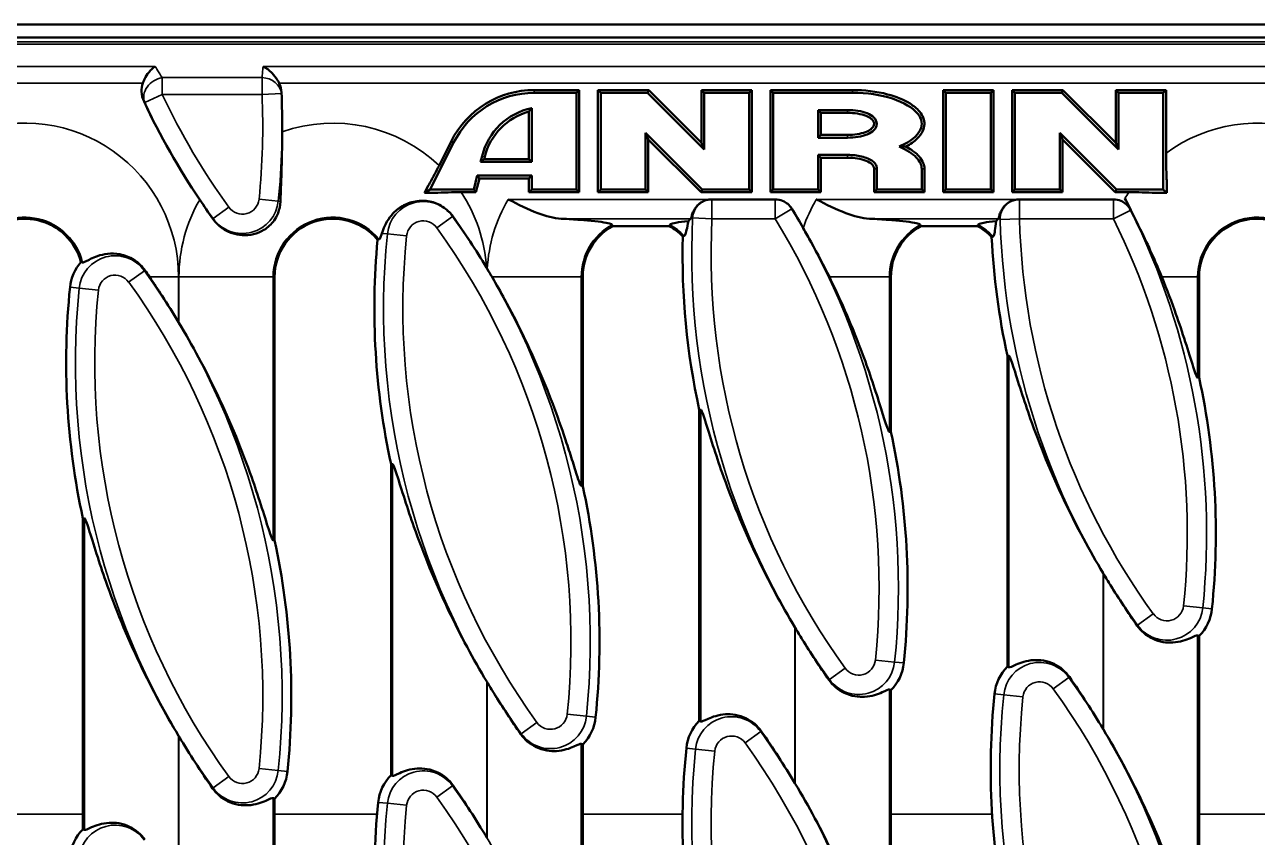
# Model space of a CAD drawing. Header units: millimetres. Extents: x 0 to 1485, y 0 to 1050.
# Drawn here: x 658.2 to 753.5, y 564 to 626.8 of the extents above; entities that cross this region are included whole.
import ezdxf

# ---------------------------------------------------------------- set-up
doc = ezdxf.new("R2010")
doc.units = ezdxf.units.MM
doc.header["$LTSCALE"] = 2.5
doc.layers.add('Sichtbar (ISO)', color=7, linetype='Continuous', lineweight=50)
doc.layers.add('Sichtbar schmal (ISO)', color=7, linetype='Continuous', lineweight=35)

msp = doc.modelspace()

# ---------------------------------------------------------------- linework, layer by layer
at = {"layer": 'Sichtbar (ISO)'}
for p, q in [((1420.146, 626.759), (420.146, 626.759)), ((919.646, 625.759), (420.646, 625.759)), ((701.092, 621.705), (697.618, 621.705)), ((697.618, 621.491), (700.878, 621.491)), ((701.092, 621.705), (700.878, 621.491)), ((700.878, 621.491), (700.878, 614.027)), ((701.092, 613.812), (701.092, 621.705)), ((706.457, 621.705), (702.533, 621.705)), ((702.533, 621.705), (702.747, 621.491)), ((702.533, 621.705), (702.533, 613.812)), ((702.747, 621.491), (706.368, 621.491)), ((702.747, 614.027), (702.747, 621.491)), ((706.457, 621.705), (706.368, 621.491)), ((706.368, 621.491), (710.747, 617.112)), ((710.533, 617.629), (706.457, 621.705)), ((714.426, 621.705), (710.533, 621.705)), ((710.533, 621.705), (710.747, 621.491)), ((710.533, 621.705), (710.533, 617.629)), ((710.747, 621.491), (714.211, 621.491)), ((710.747, 617.112), (710.747, 621.491)), ((714.426, 621.705), (714.211, 621.491)), ((714.211, 621.491), (714.211, 614.027)), ((714.426, 613.812), (714.426, 621.705)), ((715.866, 621.705), (715.866, 613.812)), ((715.866, 621.705), (716.08, 621.491)), ((722.213, 621.705), (715.866, 621.705)), ((716.08, 614.027), (716.08, 621.491)), ((716.08, 621.491), (722.213, 621.491)), ((733.092, 621.705), (729.199, 621.705)), ((729.199, 621.705), (729.414, 621.491)), ((729.199, 621.705), (729.199, 613.812)), ((729.414, 621.491), (732.878, 621.491)), ((729.414, 614.027), (729.414, 621.491)), ((733.092, 621.705), (732.878, 621.491)), ((732.878, 621.491), (732.878, 614.027)), ((733.092, 613.812), (733.092, 621.705)), ((738.457, 621.705), (734.533, 621.705)), ((734.533, 621.705), (734.747, 621.491)), ((734.533, 621.705), (734.533, 613.812)), ((734.747, 621.491), (738.368, 621.491)), ((734.747, 614.027), (734.747, 621.491)), ((738.457, 621.705), (738.368, 621.491)), ((738.368, 621.491), (742.747, 617.112)), ((742.533, 617.629), (738.457, 621.705)), ((742.533, 621.705), (742.533, 617.629)), ((742.533, 621.705), (742.747, 621.491)), ((746.426, 621.705), (742.533, 621.705)), ((742.747, 617.112), (742.747, 621.491)), ((742.747, 621.491), (746.211, 621.491)), ((746.426, 621.705), (746.211, 621.491)), ((746.211, 621.491), (746.211, 614.027)), ((746.426, 616.829), (746.426, 621.705)), ((697.199, 620.04), (697.199, 616.372)), ((697.414, 620.313), (697.414, 616.157)), ((719.545, 620.16), (721.813, 620.16)), ((719.759, 619.946), (719.545, 620.16)), ((719.545, 618.024), (719.545, 620.16)), ((719.759, 619.946), (721.813, 619.946)), ((719.759, 618.238), (719.759, 619.946)), ((710.59, 614.027), (706.211, 618.406)), ((706.426, 617.888), (706.211, 618.406)), ((706.211, 618.406), (706.211, 614.027)), ((719.759, 618.238), (719.545, 618.024)), ((721.813, 618.238), (719.759, 618.238)), ((738.426, 617.888), (738.211, 618.406)), ((738.211, 618.406), (738.211, 614.027)), ((742.59, 614.027), (738.211, 618.406)), ((689.579, 614.027), (691.385, 617.639)), ((691.194, 617.735), (690.257, 615.861)), ((706.426, 617.888), (710.501, 613.812)), ((706.426, 613.812), (706.426, 617.888)), ((710.533, 617.629), (710.747, 617.112)), ((721.813, 618.024), (719.545, 618.024)), ((738.426, 613.812), (738.426, 617.888)), ((738.426, 617.888), (742.501, 613.812)), ((742.533, 617.629), (742.747, 617.112)), ((693.469, 616.157), (693.58, 616.602)), ((693.744, 616.372), (693.469, 616.157)), ((693.744, 616.372), (693.788, 616.55)), ((697.199, 616.372), (693.744, 616.372)), ((697.199, 616.372), (697.414, 616.157)), ((721.813, 616.693), (719.545, 616.693)), ((719.759, 616.479), (719.545, 616.693)), ((719.545, 616.693), (719.545, 614.027)), ((719.759, 616.479), (721.813, 616.479)), ((719.759, 613.812), (719.759, 616.479)), ((697.414, 616.157), (693.469, 616.157)), ((723.866, 615.625), (723.866, 613.812)), ((724.08, 614.027), (724.08, 615.625)), ((727.545, 615.625), (727.545, 614.027)), ((727.759, 613.812), (727.759, 615.625)), ((689.146, 613.759), (689.417, 614.302)), ((693.203, 615.093), (692.937, 614.027)), ((693.104, 613.812), (693.371, 614.879)), ((693.371, 614.879), (693.203, 615.093)), ((697.414, 615.093), (693.203, 615.093)), ((693.371, 614.879), (697.199, 614.879)), ((697.199, 614.879), (697.414, 615.093)), ((697.199, 614.879), (697.199, 613.812)), ((697.414, 614.027), (697.414, 615.093)), ((746.479, 614.667), (746.479, 613.759)), ((689.146, 613.759), (689.579, 614.027)), ((689.901, 613.759), (689.146, 613.759)), ((692.937, 614.027), (689.579, 614.027)), ((691.97, 613.812), (693.104, 613.812)), ((693.104, 613.812), (692.937, 614.027)), ((697.199, 613.812), (697.414, 614.027)), ((697.199, 613.812), (701.092, 613.812)), ((700.878, 614.027), (697.414, 614.027)), ((701.092, 613.812), (700.878, 614.027)), ((702.533, 613.812), (702.747, 614.027)), ((702.533, 613.812), (706.426, 613.812)), ((706.211, 614.027), (702.747, 614.027)), ((706.426, 613.812), (706.211, 614.027)), ((710.501, 613.812), (710.59, 614.027)), ((710.501, 613.812), (714.426, 613.812)), ((714.211, 614.027), (710.59, 614.027)), ((714.426, 613.812), (714.211, 614.027)), ((715.866, 613.812), (716.08, 614.027)), ((715.866, 613.812), (719.759, 613.812)), ((719.545, 614.027), (716.08, 614.027)), ((719.759, 613.812), (719.545, 614.027)), ((723.866, 613.812), (724.08, 614.027)), ((723.866, 613.812), (727.759, 613.812)), ((727.545, 614.027), (724.08, 614.027)), ((727.759, 613.812), (727.545, 614.027)), ((729.199, 613.812), (729.414, 614.027)), ((729.199, 613.812), (733.092, 613.812)), ((732.878, 614.027), (729.414, 614.027)), ((733.092, 613.812), (732.878, 614.027)), ((734.533, 613.812), (734.747, 614.027)), ((734.533, 613.812), (738.426, 613.812)), ((738.211, 614.027), (734.747, 614.027)), ((738.426, 613.812), (738.211, 614.027)), ((742.501, 613.812), (742.59, 614.027)), ((742.501, 613.812), (743.559, 613.812)), ((746.211, 614.027), (742.59, 614.027)), ((746.479, 613.759), (745.629, 613.759)), ((746.479, 613.759), (746.211, 614.027)), ((711.33, 613.259), (716.233, 613.259)), ((735.091, 613.259), (742.361, 613.259)), ((703.66, 611.184), (708.06, 611.184)), ((727.47, 611.184), (731.87, 611.184)), ((677.551, 607.259), (677.551, 586.916)), ((701.36, 607.259), (701.36, 591.107)), ((725.17, 607.259), (725.17, 595.297)), ((748.979, 607.259), (748.979, 599.488)), ((734.17, 601.173), (734.287, 601.185)), ((734.17, 577.145), (734.17, 601.173)), ((748.979, 599.488), (748.862, 599.475)), ((710.36, 596.982), (710.477, 596.995)), ((710.36, 572.955), (710.36, 596.982)), ((725.17, 595.297), (725.053, 595.284)), ((686.551, 592.792), (686.668, 592.804)), ((686.551, 568.764), (686.551, 592.792)), ((701.36, 591.107), (701.243, 591.094)), ((662.741, 588.601), (662.858, 588.614)), ((662.741, 564.574), (662.741, 588.601)), ((677.551, 586.916), (677.434, 586.904)), ((748.979, 579.515), (748.979, 555.488)), ((725.17, 575.325), (725.17, 551.297)), ((701.36, 571.134), (701.36, 547.107)), ((677.551, 566.944), (677.551, 542.916))]:
    msp.add_line(p, q, dxfattribs=at)
for centre, radius, start, end in [((622.022, 618.864), 56.122, 359.61522, 2.70579), ((697.618, 614.523), 7.182, 90, 153.43495), ((697.618, 614.523), 6.968, 90, 153.43495), ((718.27, 644.653), 56.122, 205.14382, 214.04966), ((698.479, 615.377), 5.05, 102.18023, 165.96376), ((698.479, 615.377), 4.835, 105.34763, 165.96376), ((669.641, 583.245), 56.122, 29.68509, 31.47152), ((693.451, 587.435), 56.122, 26.44665, 27.4611), ((658.241, 607.259), 4.5, 14.85071, 138.71186), ((682.051, 607.259), 4.5, 39.85115, 180), ((753.479, 607.259), 4.5, 34.21373, 180), ((705.86, 607.259), 4.5, 119.26662, 180), ((705.86, 607.259), 4.5, 44.24712, 60.73338), ((729.67, 607.259), 4.5, 119.26662, 180), ((729.67, 607.259), 4.5, 43.19799, 60.73338), ((742.079, 604.844), 56.821, 174.64963, 192.24573), ((765.889, 609.034), 56.821, 178.62427, 192.24573), ((789.698, 613.225), 56.821, 182.91116, 192.24573), ((665.228, 606.111), 3.5, 138.90105, 174.12505), ((645.832, 579.054), 56.122, 30.90087, 31.03967), ((718.27, 600.653), 56.821, 174.12505, 192.24573), ((622.022, 574.864), 56.122, 30.93272, 30.99477), ((693.451, 587.435), 56.821, 354.12505, 12.24573), ((669.641, 583.245), 56.821, 354.12505, 12.24573), ((645.832, 579.054), 56.821, 354.12505, 12.24573), ((622.022, 574.864), 56.821, 354.12505, 12.24573), ((789.698, 613.225), 56.122, 210.93272, 210.99477), ((746.492, 581.978), 3.5, 315.28608, 354.12505), ((765.889, 609.034), 56.122, 210.93272, 210.99477), ((722.682, 577.787), 3.5, 315.28608, 354.12505), ((736.657, 574.683), 3.5, 135.28608, 174.12505), ((742.079, 604.844), 56.122, 210.93272, 210.99477), ((789.698, 569.225), 56.821, 174.12505, 192.24573), ((698.873, 573.597), 3.5, 315.28608, 354.12505), ((712.847, 570.492), 3.5, 135.28608, 174.12505), ((718.27, 600.653), 56.122, 210.93272, 210.99477), ((693.451, 543.435), 56.122, 30.93272, 30.99477), ((765.889, 565.034), 56.821, 174.12505, 192.24573), ((675.063, 569.406), 3.5, 315.28608, 354.12505), ((689.038, 566.302), 3.5, 135.28608, 174.12505), ((669.641, 539.245), 56.122, 30.93272, 30.99477), ((742.079, 560.844), 56.821, 174.12505, 192.24573), ((665.228, 562.111), 3.5, 135.28608, 174.12505)]:
    msp.add_arc(centre, radius, start, end, dxfattribs=at)
for points, knots in [([(667.367, 622.233), (667.39, 622.295), (667.414, 622.356), (667.527, 622.609), (667.631, 622.788), (667.832, 623.07), (667.925, 623.181), (668.119, 623.377), (668.219, 623.461), (668.321, 623.531), (668.323, 623.531), (668.324, 623.532)], [0.1300908, 0.1300908, 0.1300908, 0.1300908, 0.1498148, 0.1498148, 0.2134987, 0.2134987, 0.2628328, 0.2628328, 0.3132653, 0.3132653, 0.313938, 0.313938, 0.313938, 0.313938]), ([(676.665, 623.532), (676.667, 623.531), (676.669, 623.531), (676.904, 623.407), (677.141, 623.23), (677.508, 622.853), (677.652, 622.673), (677.821, 622.396), (677.864, 622.316), (677.904, 622.233)], [-0.0007409, -0.0007409, -0.0007409, -0.0007409, 0, 0, 0.1015583, 0.1015583, 0.1727083, 0.1727083, 0.2004343, 0.2004343, 0.2004343, 0.2004343]), ([(667.466, 620.808), (667.352, 621.051), (667.283, 621.316), (667.261, 621.804), (667.291, 622.025), (667.367, 622.232), (667.367, 622.233), (667.367, 622.233)], [0, 0, 0, 0, 0.0806058, 0.0806058, 0.1469652, 0.1469652, 0.1471338, 0.1471338, 0.1471338, 0.1471338]), ([(677.904, 622.233), (677.905, 622.23), (677.907, 622.226), (678.012, 622.001), (678.069, 621.759), (678.081, 621.513)], [0.16351239, 0.16351239, 0.16351239, 0.16351239, 0.16465062, 0.16465062, 0.23787914, 0.23787914, 0.23787914, 0.23787914]), ([(726.306, 617.333), (726.668, 617.52), (726.971, 617.73), (727.383, 618.131), (727.539, 618.332), (727.712, 618.718), (727.754, 618.886), (727.763, 619.222), (727.734, 619.38), (727.61, 619.718), (727.504, 619.888), (727.175, 620.283), (726.916, 620.488), (726.182, 620.95), (725.593, 621.193), (724.049, 621.601), (723.114, 621.705), (722.213, 621.705)], [0.049079, 0.049079, 0.049079, 0.049079, 0.180714, 0.180714, 0.280957, 0.280957, 0.351601, 0.351601, 0.417239, 0.417239, 0.497173, 0.497173, 0.624906, 0.624906, 0.846195, 0.846195, 1.128374, 1.128374, 1.128374, 1.128374]), ([(722.213, 621.491), (723.304, 621.491), (725.488, 621.172), (727.201, 620.116), (727.597, 619.245), (727.48, 618.411), (726.662, 617.705), (725.833, 617.348), (725.794, 617.331)], [-1.570796, -1.570796, -1.570796, -1.570796, -0.972259, -0.373721, -0.074452, 0.224817, 0.823355, 0.852679, 0.852679, 0.852679, 0.852679]), ([(721.813, 620.16), (722.364, 620.16), (723.182, 620.028), (723.886, 619.628), (724.08, 619.284), (724.08, 618.9), (723.886, 618.556), (723.182, 618.157), (722.364, 618.024), (721.813, 618.024)], [-1.570796, -1.570796, -1.570796, -1.570796, -0.785398, -0.392699, 0, 0, 0.392699, 0.785398, 1.570796, 1.570796, 1.570796, 1.570796]), ([(721.813, 619.946), (722.348, 619.946), (722.864, 619.861), (723.405, 619.644), (723.539, 619.57), (723.706, 619.433), (723.766, 619.371), (723.836, 619.25), (723.855, 619.198), (723.869, 619.092), (723.866, 619.043), (723.84, 618.942), (723.815, 618.894), (723.739, 618.783), (723.68, 618.726), (723.508, 618.595), (723.368, 618.522), (722.824, 618.317), (722.327, 618.238), (721.813, 618.238)], [0, 0, 0, 0, 0.1605224, 0.1605224, 0.2270701, 0.2270701, 0.2689475, 0.2689475, 0.297379, 0.297379, 0.3225767, 0.3225767, 0.34999, 0.34999, 0.3901424, 0.3901424, 0.4587576, 0.4587576, 0.6160653, 0.6160653, 0.6160653, 0.6160653]), ([(678.004, 613.104), (678.014, 613.344), (678.024, 613.591), (678.064, 614.631), (678.092, 615.472), (678.127, 617.054), (678.137, 617.769), (678.142, 618.487)], [-0.647367, -0.647367, -0.647367, -0.647367, -0.5599966, -0.5599966, -0.287272, -0.287272, -0.0710423, -0.0710423, -0.0710423, -0.0710423]), ([(726.306, 617.333), (726.247, 617.332), (726.187, 617.332), (726.019, 617.332), (725.909, 617.331), (725.794, 617.331)], [0.0230733, 0.0230733, 0.0230733, 0.0230733, 0.05797275, 0.05797275, 0.11800361, 0.11800361, 0.11800361, 0.11800361]), ([(725.794, 617.331), (725.795, 617.331), (726.374, 617.092), (727.284, 616.506), (727.545, 615.908), (727.545, 615.625)], [-0.8221335, -0.8221335, -0.8221335, -0.8221335, -0.8217705, -0.4108853, 0, 0, 0, 0]), ([(727.759, 615.625), (727.759, 615.777), (727.728, 615.924), (727.603, 616.242), (727.497, 616.403), (727.196, 616.751), (726.979, 616.926), (726.611, 617.168), (726.46, 617.254), (726.306, 617.333)], [0, 0, 0, 0, 0.0454639, 0.0454639, 0.1024837, 0.1024837, 0.1830706, 0.1830706, 0.2341006, 0.2341006, 0.2341006, 0.2341006]), ([(724.08, 615.625), (724.08, 615.719), (724.057, 615.811), (723.992, 615.947), (723.959, 615.998), (723.789, 616.204), (723.603, 616.322), (723.235, 616.48), (723.074, 616.531), (722.738, 616.612), (722.564, 616.642), (722.197, 616.683), (722.005, 616.693), (721.813, 616.693)], [-3.141593, -3.141593, -3.141593, -3.141593, -2.951123, -2.951123, -2.825307, -2.825307, -2.389571, -2.389571, -2.110026, -2.110026, -1.844728, -1.844728, -1.570796, -1.570796, -1.570796, -1.570796]), ([(721.813, 616.479), (722.348, 616.479), (722.864, 616.394), (723.436, 616.165), (723.59, 616.074), (723.747, 615.922), (723.791, 615.867), (723.836, 615.777), (723.847, 615.747), (723.862, 615.687), (723.866, 615.656), (723.866, 615.625)], [0, 0, 0, 0, 0.1605224, 0.1605224, 0.2399366, 0.2399366, 0.2766982, 0.2766982, 0.2935698, 0.2935698, 0.3099977, 0.3099977, 0.3099977, 0.3099977]), ([(746.479, 614.667), (746.477, 614.716), (746.474, 614.764), (746.441, 615.498), (746.426, 616.193), (746.426, 616.829)], [5.2438675, 5.2438675, 5.2438675, 5.2438675, 5.2575065, 5.2575065, 5.4483105, 5.4483105, 5.4483105, 5.4483105]), ([(690.257, 615.861), (690.044, 615.435), (689.8, 614.975), (689.505, 614.454), (689.461, 614.378), (689.417, 614.302)], [1.1307258, 1.1307258, 1.1307258, 1.1307258, 1.2737546, 1.2737546, 1.2985026, 1.2985026, 1.2985026, 1.2985026]), ([(672.782, 611.756), (672.984, 611.467), (673.231, 611.224), (673.751, 610.859), (674.011, 610.731), (674.533, 610.556), (674.793, 610.507), (675.346, 610.473), (675.642, 610.499), (676.21, 610.635), (676.481, 610.745), (676.877, 610.984), (677.026, 611.095), (677.296, 611.348), (677.411, 611.48), (677.628, 611.79), (677.733, 611.977), (677.926, 612.479), (677.99, 612.784), (678.004, 613.104)], [-1.090853, -1.090853, -1.090853, -1.090853, -0.94341, -0.94341, -0.81425, -0.81425, -0.689097, -0.689097, -0.544439, -0.544439, -0.396939, -0.396939, -0.305806, -0.305806, -0.221649, -0.221649, -0.126325, -0.126325, -0.008747, -0.008747, -0.008747, -0.008747]), ([(691.318, 611.951), (691.24, 612.059), (691.154, 612.162), (690.809, 612.523), (690.509, 612.735), (689.846, 613.038), (689.492, 613.123), (688.751, 613.168), (688.379, 613.115), (687.696, 612.896), (687.378, 612.728), (686.838, 612.318), (686.632, 612.101), (686.114, 611.419), (685.947, 610.96), (685.845, 610.63)], [-0.9295399, -0.9295399, -0.9295399, -0.9295399, -0.8860286, -0.8860286, -0.7673397, -0.7673397, -0.6474199, -0.6474199, -0.5171123, -0.5171123, -0.3874719, -0.3874719, -0.2695399, -0.2695399, -0.019858, -0.019858, -0.019858, -0.019858]), ([(695.596, 613.259), (695.6, 613.257), (695.603, 613.255), (696.39, 612.856), (697.144, 612.474), (698.528, 611.947), (699.118, 611.795), (699.699, 611.764)], [-0.4382836, -0.4382836, -0.4382836, -0.4382836, -0.4371891, -0.4371891, -0.2038015, -0.2038015, 0, 0, 0, 0]), ([(709.768, 611.914), (709.784, 611.984), (709.806, 612.076), (709.884, 612.286), (709.937, 612.401), (710.087, 612.634), (710.18, 612.748), (710.418, 612.965), (710.564, 613.062), (710.819, 613.173), (710.918, 613.205), (711.122, 613.248), (711.226, 613.259), (711.33, 613.259)], [0, 0, 0, 0, 0.0477118, 0.0477118, 0.093927, 0.093927, 0.1402677, 0.1402677, 0.1925422, 0.1925422, 0.2236934, 0.2236934, 0.2548333, 0.2548333, 0.2548333, 0.2548333]), ([(716.233, 613.259), (716.428, 613.259), (716.621, 613.221), (716.947, 613.087), (717.082, 613.004), (717.322, 612.8), (717.425, 612.679), (717.507, 612.545)], [0, 0, 0, 0, 0.0584811, 0.0584811, 0.1057495, 0.1057495, 0.1530454, 0.1530454, 0.1530454, 0.1530454]), ([(719.406, 613.259), (719.409, 613.257), (719.413, 613.255), (720.194, 612.858), (720.944, 612.479), (722.329, 611.949), (722.923, 611.795), (723.509, 611.764)], [-0.4382848, -0.4382848, -0.4382848, -0.4382848, -0.437185, -0.437185, -0.2052638, -0.2052638, 0, 0, 0, 0]), ([(733.5, 611.821), (733.516, 611.877), (733.533, 611.969), (733.6, 612.181), (733.643, 612.291), (733.77, 612.524), (733.85, 612.64), (734.059, 612.867), (734.188, 612.972), (734.447, 613.121), (734.57, 613.172), (734.826, 613.241), (734.958, 613.259), (735.091, 613.259)], [0, 0, 0, 0, 0.0593155, 0.0593155, 0.1083884, 0.1083884, 0.1561333, 0.1561333, 0.2082718, 0.2082718, 0.2495666, 0.2495666, 0.2907897, 0.2907897, 0.2907897, 0.2907897]), ([(742.361, 613.259), (742.556, 613.259), (742.749, 613.221), (743.096, 613.078), (743.248, 612.981), (743.511, 612.736), (743.619, 612.591), (743.699, 612.43)], [0, 0, 0, 0, 0.0585069, 0.0585069, 0.1123608, 0.1123608, 0.1662515, 0.1662515, 0.1662515, 0.1662515]), ([(746.1, 607.259), (745.676, 608.304), (745.176, 609.419), (744.203, 611.441), (743.754, 612.342), (743.249, 613.316)], [-1.516692, -1.516692, -1.516692, -1.516692, -0.9730035, -0.9730035, -0.6389397, -0.6389397, -0.6389397, -0.6389397]), ([(693.917, 607.992), (693.51, 608.669), (693.09, 609.339), (692.231, 610.649), (691.784, 611.302), (691.318, 611.951)], [-0.5242711, -0.5242711, -0.5242711, -0.5242711, -0.2798483, -0.2798483, -0.0394354, -0.0394354, -0.0394354, -0.0394354]), ([(699.699, 611.764), (699.71, 611.764), (699.721, 611.763), (700.248, 611.735), (700.735, 611.704), (701.923, 611.613), (702.723, 611.532), (703.352, 611.42), (703.512, 611.381), (703.607, 611.332), (703.626, 611.317), (703.63, 611.301)], [1.5956649, 1.5956649, 1.5956649, 1.5956649, 1.5992121, 1.5992121, 1.7651318, 1.7651318, 2.0728556, 2.0728556, 2.1924452, 2.1924452, 2.2418704, 2.2418704, 2.2418704, 2.2418704]), ([(708.09, 611.301), (708.094, 611.317), (708.113, 611.332), (708.208, 611.381), (708.368, 611.42), (708.789, 611.495), (709.131, 611.539), (709.519, 611.579)], [2.3338555, 2.3338555, 2.3338555, 2.3338555, 2.3832807, 2.3832807, 2.5028703, 2.5028703, 2.6689383, 2.6689383, 2.6689383, 2.6689383]), ([(709.519, 611.579), (709.473, 611.309), (709.428, 611.074), (709.346, 610.725), (709.307, 610.601), (709.246, 610.48), (709.224, 610.453), (709.202, 610.445)], [-0.3434641, -0.3434641, -0.3434641, -0.3434641, -0.2020343, -0.2020343, -0.0757862, -0.0757862, 0, 0, 0, 0]), ([(709.714, 611.764), (709.727, 611.777), (709.742, 611.813), (709.761, 611.884), (709.764, 611.898), (709.768, 611.914)], [0.01358105, 0.01358105, 0.01358105, 0.01358105, 0.05668822, 0.05668822, 0.06677833, 0.06677833, 0.06677833, 0.06677833]), ([(723.509, 611.764), (723.52, 611.764), (723.531, 611.763), (724.058, 611.735), (724.544, 611.704), (725.732, 611.613), (726.532, 611.532), (727.161, 611.42), (727.322, 611.381), (727.417, 611.332), (727.435, 611.317), (727.439, 611.301)], [1.5956649, 1.5956649, 1.5956649, 1.5956649, 1.5992121, 1.5992121, 1.7651318, 1.7651318, 2.0728556, 2.0728556, 2.1924452, 2.1924452, 2.2418704, 2.2418704, 2.2418704, 2.2418704]), ([(731.9, 611.301), (731.904, 611.317), (731.923, 611.332), (732.018, 611.381), (732.178, 611.42), (732.591, 611.493), (732.919, 611.536), (733.291, 611.575)], [2.3338555, 2.3338555, 2.3338555, 2.3338555, 2.3832807, 2.3832807, 2.5028703, 2.5028703, 2.6636204, 2.6636204, 2.6636204, 2.6636204]), ([(733.291, 611.575), (733.265, 611.288), (733.238, 611.036), (733.182, 610.671), (733.154, 610.543), (733.104, 610.422), (733.085, 610.396), (733.065, 610.388)], [-0.3403495, -0.3403495, -0.3403495, -0.3403495, -0.1949366, -0.1949366, -0.07093, -0.07093, 0, 0, 0, 0]), ([(685.845, 610.63), (685.81, 610.514), (685.775, 610.417), (685.719, 610.288), (685.696, 610.246), (685.657, 610.197), (685.641, 610.184), (685.626, 610.179)], [-0.2062679, -0.2062679, -0.2062679, -0.2062679, -0.1172646, -0.1172646, -0.0504016, -0.0504016, 0, 0, 0, 0]), ([(720.413, 607.259), (719.983, 608.133), (719.516, 609.027), (718.815, 610.299), (718.611, 610.662), (718.397, 611.038)], [-1.0423618, -1.0423618, -1.0423618, -1.0423618, -0.6616374, -0.6616374, -0.5195843, -0.5195843, -0.5195843, -0.5195843]), ([(667.531, 607.776), (667.477, 607.853), (667.42, 607.928), (667.158, 608.236), (666.925, 608.434), (666.343, 608.8), (665.979, 608.94), (665.267, 609.075), (664.95, 609.079), (664.365, 609.019), (664.105, 608.954), (663.461, 608.736), (663.154, 608.554), (662.841, 608.398), (662.763, 608.37), (662.72, 608.381)], [-0.9349349, -0.9349349, -0.9349349, -0.9349349, -0.9015215, -0.9015215, -0.7902904, -0.7902904, -0.6447156, -0.6447156, -0.5145224, -0.5145224, -0.3815756, -0.3815756, -0.1374952, -0.1374952, 0, 0, 0, 0]), ([(670.13, 603.764), (669.714, 604.458), (669.288, 605.138), (668.549, 606.278), (668.223, 606.768), (667.888, 607.259)], [5.6696828, 5.6696828, 5.6696828, 5.6696828, 5.9076607, 5.9076607, 6.0793916, 6.0793916, 6.0793916, 6.0793916]), ([(701.243, 591.094), (701.222, 591.092), (701.187, 591.15), (701.098, 591.364), (701.044, 591.518), (700.875, 592.025), (700.734, 592.48), (700.431, 593.443), (700.268, 593.952), (699.555, 596.114), (698.852, 598.038), (697.21, 601.879), (696.271, 603.8), (695.017, 606.101), (694.691, 606.679), (694.352, 607.259)], [3.140553, 3.140553, 3.140553, 3.140553, 3.213498, 3.213498, 3.287887, 3.287887, 3.453201, 3.453201, 3.618515, 3.618515, 4.213021, 4.213021, 4.807527, 4.807527, 5.002595, 5.002595, 5.002595, 5.002595]), ([(725.053, 595.284), (725.029, 595.282), (724.991, 595.351), (724.899, 595.577), (724.843, 595.736), (724.658, 596.296), (724.511, 596.774), (724.179, 597.827), (723.97, 598.478), (723.513, 599.833), (723.264, 600.538), (722.47, 602.669), (721.874, 604.111), (721.009, 606.021), (720.719, 606.635), (720.413, 607.259)], [2.521515, 2.521515, 2.521515, 2.521515, 2.604849, 2.604849, 2.689631, 2.689631, 2.859195, 2.859195, 3.080555, 3.080555, 3.301915, 3.301915, 3.744636, 3.744636, 3.946718, 3.946718, 3.946718, 3.946718]), ([(748.862, 599.475), (748.849, 599.474), (748.831, 599.495), (748.786, 599.579), (748.758, 599.643), (748.667, 599.882), (748.594, 600.102), (748.35, 600.862), (748.14, 601.546), (747.681, 602.966), (747.432, 603.706), (746.866, 605.303), (746.502, 606.27), (746.1, 607.259)], [2.0252298, 2.0252298, 2.0252298, 2.0252298, 2.0708726, 2.0708726, 2.1179608, 2.1179608, 2.2121371, 2.2121371, 2.4450296, 2.4450296, 2.6779221, 2.6779221, 2.9925018, 2.9925018, 2.9925018, 2.9925018]), ([(677.434, 586.904), (677.421, 586.902), (677.403, 586.923), (677.358, 587.006), (677.33, 587.07), (677.24, 587.306), (677.168, 587.524), (676.926, 588.276), (676.718, 588.952), (676.265, 590.359), (676.019, 591.091), (675.069, 593.778), (674.163, 596.023), (672.202, 600.125), (671.192, 601.993), (670.161, 603.712)], [0.001445, 0.001445, 0.001445, 0.001445, 0.046776, 0.046776, 0.093551, 0.093551, 0.187102, 0.187102, 0.417891, 0.417891, 0.64868, 0.64868, 1.339149, 1.339149, 1.926999, 1.926999, 1.926999, 1.926999]), ([(734.287, 601.185), (734.3, 601.187), (734.318, 601.166), (734.363, 601.083), (734.39, 601.019), (734.48, 600.783), (734.552, 600.565), (734.795, 599.813), (735.002, 599.136), (735.455, 597.73), (735.702, 596.998), (736.651, 594.311), (737.558, 592.066), (739.518, 587.964), (740.529, 586.096), (741.559, 584.377)], [0.001445, 0.001445, 0.001445, 0.001445, 0.046776, 0.046776, 0.093551, 0.093551, 0.187102, 0.187102, 0.417891, 0.417891, 0.64868, 0.64868, 1.339149, 1.339149, 1.926999, 1.926999, 1.926999, 1.926999]), ([(710.477, 596.995), (710.49, 596.996), (710.508, 596.976), (710.553, 596.892), (710.58, 596.829), (710.671, 596.593), (710.743, 596.375), (710.985, 595.623), (711.193, 594.946), (711.646, 593.54), (711.892, 592.807), (712.842, 590.121), (713.748, 587.876), (715.708, 583.773), (716.719, 581.905), (717.749, 580.186)], [0.001445, 0.001445, 0.001445, 0.001445, 0.046776, 0.046776, 0.093551, 0.093551, 0.187102, 0.187102, 0.417891, 0.417891, 0.64868, 0.64868, 1.339149, 1.339149, 1.926999, 1.926999, 1.926999, 1.926999]), ([(686.668, 592.804), (686.681, 592.806), (686.699, 592.785), (686.744, 592.702), (686.771, 592.638), (686.861, 592.402), (686.933, 592.184), (687.176, 591.432), (687.383, 590.755), (687.836, 589.349), (688.083, 588.617), (689.032, 585.93), (689.939, 583.685), (691.899, 579.583), (692.91, 577.715), (693.94, 575.996)], [0.001445, 0.001445, 0.001445, 0.001445, 0.046776, 0.046776, 0.093551, 0.093551, 0.187102, 0.187102, 0.417891, 0.417891, 0.64868, 0.64868, 1.339149, 1.339149, 1.926999, 1.926999, 1.926999, 1.926999]), ([(662.858, 588.614), (662.871, 588.615), (662.889, 588.595), (662.934, 588.511), (662.961, 588.448), (663.052, 588.212), (663.124, 587.994), (663.366, 587.242), (663.574, 586.565), (664.027, 585.159), (664.273, 584.426), (665.223, 581.74), (666.129, 579.495), (668.089, 575.392), (669.1, 573.524), (670.13, 571.805)], [0.001445, 0.001445, 0.001445, 0.001445, 0.046776, 0.046776, 0.093551, 0.093551, 0.187102, 0.187102, 0.417891, 0.417891, 0.64868, 0.64868, 1.339149, 1.339149, 1.926999, 1.926999, 1.926999, 1.926999]), ([(741.59, 584.325), (741.77, 584.025), (741.95, 583.731), (742.765, 582.419), (743.47, 581.347), (744.189, 580.312)], [5.4826973, 5.4826973, 5.4826973, 5.4826973, 5.5850708, 5.5850708, 5.9462229, 5.9462229, 5.9462229, 5.9462229]), ([(717.781, 580.134), (717.96, 579.835), (718.14, 579.54), (718.955, 578.229), (719.661, 577.157), (720.38, 576.122)], [5.4826973, 5.4826973, 5.4826973, 5.4826973, 5.5850708, 5.5850708, 5.9462229, 5.9462229, 5.9462229, 5.9462229]), ([(744.189, 580.312), (744.33, 580.109), (744.505, 579.915), (744.914, 579.564), (745.152, 579.416), (745.634, 579.186), (745.919, 579.097), (746.467, 579.002), (746.728, 578.994), (747.5, 579.04), (747.971, 579.208), (748.608, 579.489), (748.797, 579.591), (748.862, 579.564)], [3.7738978, 3.7738978, 3.7738978, 3.7738978, 3.8486369, 3.8486369, 3.9329934, 3.9329934, 4.0314686, 4.0314686, 4.1299438, 4.1299438, 4.3729414, 4.3729414, 4.5970062, 4.5970062, 4.5970062, 4.5970062]), ([(738.96, 576.348), (738.818, 576.551), (738.644, 576.746), (738.235, 577.096), (737.997, 577.245), (737.515, 577.475), (737.229, 577.563), (736.682, 577.658), (736.421, 577.666), (735.649, 577.621), (735.178, 577.453), (734.54, 577.171), (734.352, 577.069), (734.287, 577.097)], [3.7738978, 3.7738978, 3.7738978, 3.7738978, 3.8486369, 3.8486369, 3.9329934, 3.9329934, 4.0314686, 4.0314686, 4.1299438, 4.1299438, 4.3729414, 4.3729414, 4.5970062, 4.5970062, 4.5970062, 4.5970062]), ([(741.559, 572.336), (741.142, 573.029), (740.717, 573.709), (739.868, 575.018), (739.419, 575.687), (738.96, 576.348)], [5.6696828, 5.6696828, 5.6696828, 5.6696828, 5.9076607, 5.9076607, 6.1399115, 6.1399115, 6.1399115, 6.1399115]), ([(693.971, 575.944), (694.151, 575.644), (694.331, 575.35), (695.146, 574.038), (695.851, 572.966), (696.57, 571.931)], [5.4826973, 5.4826973, 5.4826973, 5.4826973, 5.5850708, 5.5850708, 5.9462229, 5.9462229, 5.9462229, 5.9462229]), ([(720.38, 576.122), (720.521, 575.918), (720.696, 575.724), (721.104, 575.374), (721.342, 575.225), (721.825, 574.995), (722.11, 574.907), (722.657, 574.812), (722.918, 574.804), (723.69, 574.849), (724.162, 575.017), (724.799, 575.298), (724.987, 575.401), (725.053, 575.373)], [3.7738978, 3.7738978, 3.7738978, 3.7738978, 3.8486369, 3.8486369, 3.9329934, 3.9329934, 4.0314686, 4.0314686, 4.1299438, 4.1299438, 4.3729414, 4.3729414, 4.5970062, 4.5970062, 4.5970062, 4.5970062]), ([(715.15, 572.158), (715.009, 572.361), (714.834, 572.555), (714.426, 572.906), (714.188, 573.054), (713.705, 573.284), (713.42, 573.373), (712.873, 573.468), (712.611, 573.475), (711.839, 573.43), (711.368, 573.262), (710.731, 572.981), (710.542, 572.879), (710.477, 572.906)], [3.7738978, 3.7738978, 3.7738978, 3.7738978, 3.8486369, 3.8486369, 3.9329934, 3.9329934, 4.0314686, 4.0314686, 4.1299438, 4.1299438, 4.3729414, 4.3729414, 4.5970062, 4.5970062, 4.5970062, 4.5970062]), ([(670.161, 571.753), (670.578, 571.06), (671.003, 570.38), (671.852, 569.071), (672.301, 568.402), (672.761, 567.741)], [5.6696828, 5.6696828, 5.6696828, 5.6696828, 5.9076607, 5.9076607, 6.1399115, 6.1399115, 6.1399115, 6.1399115]), ([(696.57, 571.931), (696.711, 571.728), (696.886, 571.534), (697.295, 571.183), (697.532, 571.035), (698.015, 570.805), (698.3, 570.716), (698.847, 570.621), (699.109, 570.614), (699.881, 570.659), (700.352, 570.827), (700.989, 571.108), (701.178, 571.21), (701.243, 571.183)], [3.7738978, 3.7738978, 3.7738978, 3.7738978, 3.8486369, 3.8486369, 3.9329934, 3.9329934, 4.0314686, 4.0314686, 4.1299438, 4.1299438, 4.3729414, 4.3729414, 4.5970062, 4.5970062, 4.5970062, 4.5970062]), ([(717.749, 568.145), (717.333, 568.839), (716.907, 569.519), (716.059, 570.828), (715.61, 571.496), (715.15, 572.158)], [5.6696828, 5.6696828, 5.6696828, 5.6696828, 5.9076607, 5.9076607, 6.1399115, 6.1399115, 6.1399115, 6.1399115]), ([(748.862, 555.475), (748.849, 555.474), (748.831, 555.494), (748.786, 555.577), (748.759, 555.641), (748.669, 555.877), (748.596, 556.095), (748.354, 556.847), (748.147, 557.524), (747.693, 558.93), (747.447, 559.662), (746.498, 562.349), (745.591, 564.594), (743.631, 568.697), (742.62, 570.565), (741.59, 572.284)], [0.001445, 0.001445, 0.001445, 0.001445, 0.046776, 0.046776, 0.093551, 0.093551, 0.187102, 0.187102, 0.417891, 0.417891, 0.64868, 0.64868, 1.339149, 1.339149, 1.926999, 1.926999, 1.926999, 1.926999]), ([(691.341, 567.967), (691.199, 568.171), (691.025, 568.365), (690.616, 568.715), (690.378, 568.864), (689.896, 569.094), (689.61, 569.182), (689.063, 569.277), (688.802, 569.285), (688.03, 569.24), (687.559, 569.072), (686.921, 568.79), (686.733, 568.688), (686.668, 568.716)], [3.7738978, 3.7738978, 3.7738978, 3.7738978, 3.8486369, 3.8486369, 3.9329934, 3.9329934, 4.0314686, 4.0314686, 4.1299438, 4.1299438, 4.3729414, 4.3729414, 4.5970062, 4.5970062, 4.5970062, 4.5970062]), ([(672.761, 567.741), (672.902, 567.537), (673.077, 567.343), (673.485, 566.993), (673.723, 566.844), (674.206, 566.614), (674.491, 566.526), (675.038, 566.431), (675.299, 566.423), (676.071, 566.468), (676.543, 566.636), (677.18, 566.918), (677.368, 567.02), (677.434, 566.992)], [3.7738978, 3.7738978, 3.7738978, 3.7738978, 3.8486369, 3.8486369, 3.9329934, 3.9329934, 4.0314686, 4.0314686, 4.1299438, 4.1299438, 4.3729414, 4.3729414, 4.5970062, 4.5970062, 4.5970062, 4.5970062]), ([(693.94, 563.955), (693.523, 564.648), (693.098, 565.328), (692.249, 566.637), (691.8, 567.306), (691.341, 567.967)], [5.6696828, 5.6696828, 5.6696828, 5.6696828, 5.9076607, 5.9076607, 6.1399115, 6.1399115, 6.1399115, 6.1399115]), ([(725.053, 551.284), (725.04, 551.283), (725.022, 551.304), (724.977, 551.387), (724.949, 551.451), (724.859, 551.687), (724.787, 551.905), (724.545, 552.657), (724.337, 553.333), (723.884, 554.739), (723.638, 555.472), (722.688, 558.158), (721.782, 560.404), (719.821, 564.506), (718.811, 566.374), (717.781, 568.093)], [0.001445, 0.001445, 0.001445, 0.001445, 0.046776, 0.046776, 0.093551, 0.093551, 0.187102, 0.187102, 0.417891, 0.417891, 0.64868, 0.64868, 1.339149, 1.339149, 1.926999, 1.926999, 1.926999, 1.926999]), ([(667.531, 563.777), (667.39, 563.98), (667.215, 564.174), (666.807, 564.525), (666.569, 564.673), (666.086, 564.903), (665.801, 564.992), (665.254, 565.087), (664.992, 565.094), (664.22, 565.049), (663.749, 564.881), (663.112, 564.6), (662.923, 564.498), (662.858, 564.525)], [3.7738978, 3.7738978, 3.7738978, 3.7738978, 3.8486369, 3.8486369, 3.9329934, 3.9329934, 4.0314686, 4.0314686, 4.1299438, 4.1299438, 4.3729414, 4.3729414, 4.5970062, 4.5970062, 4.5970062, 4.5970062])]:
    msp.add_open_spline(points, degree=3, knots=knots, dxfattribs=at)
for points, degree in [([(697.199, 620.04), (697.304, 620.176), (697.414, 620.313)], 2), ([(689.901, 613.759), (690.603, 613.795), (691.313, 613.812), (691.97, 613.812)], 3), ([(743.559, 613.812), (744.217, 613.812), (744.927, 613.795), (745.629, 613.759)], 3), ([(671.77, 613.23), (672.105, 612.734), (672.444, 612.241), (672.782, 611.756)], 3), ([(709.519, 611.579), (709.616, 611.672), (709.714, 611.764)], 2), ([(733.291, 611.575), (733.384, 611.67), (733.476, 611.764)], 2), ([(733.476, 611.764), (733.484, 611.773), (733.493, 611.792), (733.5, 611.821)], 3), ([(703.63, 611.301), (703.645, 611.242), (703.66, 611.184)], 2), ([(708.06, 611.184), (708.075, 611.242), (708.09, 611.301)], 2), ([(727.439, 611.301), (727.455, 611.242), (727.47, 611.184)], 2), ([(731.87, 611.184), (731.885, 611.242), (731.9, 611.301)], 2), ([(685.626, 610.179), (685.586, 610.167), (685.546, 610.155), (685.505, 610.142)], 3), ([(709.202, 610.445), (709.162, 610.429), (709.123, 610.414), (709.084, 610.399)], 3), ([(733.065, 610.388), (733.027, 610.371), (732.988, 610.355), (732.95, 610.339)], 3), ([(662.72, 608.381), (662.677, 608.392), (662.634, 608.402), (662.591, 608.412)], 3), ([(667.888, 607.259), (667.769, 607.432), (667.65, 607.605), (667.531, 607.776)], 3), ([(694.352, 607.259), (694.234, 607.461), (694.112, 607.667), (693.987, 607.876)], 3), ([(748.862, 579.564), (748.92, 579.539), (748.979, 579.515)], 2), ([(734.287, 577.097), (734.229, 577.121), (734.17, 577.145)], 2), ([(725.053, 575.373), (725.111, 575.349), (725.17, 575.325)], 2), ([(710.477, 572.906), (710.419, 572.93), (710.36, 572.955)], 2), ([(701.243, 571.183), (701.301, 571.158), (701.36, 571.134)], 2), ([(686.668, 568.716), (686.61, 568.74), (686.551, 568.764)], 2), ([(677.434, 566.992), (677.492, 566.968), (677.551, 566.944)], 2), ([(662.858, 564.525), (662.8, 564.55), (662.741, 564.574)], 2)]:
    msp.add_open_spline(points, degree=degree, dxfattribs=at)
at = {"layer": 'Sichtbar schmal (ISO)'}
for p, q in [((919.646, 625.438), (420.646, 625.438)), ((919.646, 625.243), (420.646, 625.243)), ((652.435, 623.532), (668.324, 623.532)), ((676.665, 623.532), (758.973, 623.532)), ((653.722, 622.233), (667.367, 622.233)), ((668.867, 622.666), (676.58, 622.666)), ((668.867, 622.666), (668.867, 621.367)), ((676.58, 621.367), (676.58, 622.666)), ((677.904, 622.233), (757.718, 622.233)), ((667.515, 620.73), (668.867, 621.367)), ((676.58, 621.367), (668.867, 621.367)), ((676.58, 621.367), (678.073, 621.436)), ((697.618, 621.705), (697.618, 621.491)), ((722.213, 621.705), (722.213, 621.491)), ((721.813, 619.946), (721.813, 620.16)), ((721.813, 618.238), (721.813, 618.024)), ((691.194, 617.735), (691.385, 617.639)), ((693.788, 616.55), (693.58, 616.602)), ((721.813, 616.479), (721.813, 616.693)), ((723.866, 615.625), (724.08, 615.625)), ((727.759, 615.625), (727.545, 615.625)), ((674.015, 612.648), (672.804, 611.772)), ((676.351, 613.274), (677.837, 613.121)), ((678.004, 613.104), (677.837, 613.121)), ((695.596, 613.259), (711.33, 613.259)), ((711.341, 613.247), (716.226, 613.247)), ((711.341, 611.753), (711.341, 613.247)), ((716.226, 613.247), (716.226, 611.753)), ((717.501, 612.533), (716.226, 611.753)), ((719.406, 613.259), (735.091, 613.259)), ((735.102, 613.247), (742.354, 613.247)), ((735.102, 611.753), (735.102, 613.247)), ((742.354, 613.247), (742.354, 611.753)), ((743.692, 612.418), (742.354, 611.753)), ((672.782, 611.756), (672.804, 611.772)), ((690.087, 611.06), (691.297, 611.936)), ((691.318, 611.951), (691.297, 611.936)), ((699.699, 611.764), (709.714, 611.764)), ((711.341, 611.753), (709.848, 611.827)), ((716.226, 611.753), (711.341, 611.753)), ((723.509, 611.764), (733.476, 611.764)), ((735.102, 611.753), (733.609, 611.713)), ((742.354, 611.753), (735.102, 611.753)), ((685.845, 610.63), (686.264, 610.587)), ((687.75, 610.434), (686.264, 610.587)), ((666.277, 606.87), (667.488, 607.746)), ((667.531, 607.776), (667.488, 607.746)), ((667.888, 607.259), (670.13, 607.259)), ((670.13, 607.259), (670.13, 603.764)), ((670.161, 603.712), (670.161, 607.259)), ((670.161, 607.259), (677.434, 607.259)), ((677.434, 607.259), (677.551, 607.259)), ((677.434, 607.259), (677.434, 586.904)), ((694.352, 607.259), (701.243, 607.259)), ((701.243, 607.259), (701.36, 607.259)), ((701.243, 607.259), (701.243, 591.094)), ((720.413, 607.259), (725.053, 607.259)), ((725.053, 607.259), (725.17, 607.259)), ((725.053, 607.259), (725.053, 595.284)), ((746.1, 607.259), (748.862, 607.259)), ((748.862, 607.259), (748.979, 607.259)), ((748.862, 607.259), (748.862, 599.475)), ((661.747, 606.47), (662.454, 606.397)), ((663.941, 606.244), (662.454, 606.397)), ((734.287, 577.097), (734.287, 601.185)), ((710.477, 572.906), (710.477, 596.995)), ((686.668, 568.716), (686.668, 592.804)), ((662.858, 564.525), (662.858, 588.614)), ((741.559, 584.377), (741.559, 572.336)), ((741.59, 572.284), (741.59, 584.325)), ((744.232, 580.343), (745.443, 581.219)), ((749.266, 581.692), (747.78, 581.845)), ((749.974, 581.619), (749.266, 581.692)), ((717.749, 580.186), (717.749, 568.145)), ((717.781, 568.093), (717.781, 580.134)), ((744.189, 580.312), (744.232, 580.343)), ((748.862, 579.564), (748.862, 555.475)), ((725.456, 577.502), (723.97, 577.655)), ((726.164, 577.429), (725.456, 577.502)), ((720.423, 576.153), (721.634, 577.029)), ((737.706, 575.441), (738.916, 576.317)), ((738.96, 576.348), (738.916, 576.317)), ((693.94, 575.996), (693.94, 563.955)), ((693.971, 563.903), (693.971, 575.944)), ((720.38, 576.122), (720.423, 576.153)), ((725.053, 575.373), (725.053, 551.284)), ((733.175, 575.041), (733.883, 574.968)), ((735.369, 574.815), (733.883, 574.968)), ((701.647, 573.311), (700.16, 573.464)), ((697.824, 572.838), (696.613, 571.962)), ((702.355, 573.238), (701.647, 573.311)), ((670.13, 571.805), (670.13, 559.764)), ((670.161, 559.712), (670.161, 571.753)), ((696.57, 571.931), (696.613, 571.962)), ((713.896, 571.251), (715.107, 572.126)), ((715.15, 572.158), (715.107, 572.126)), ((701.243, 571.183), (701.243, 547.094)), ((709.366, 570.851), (710.073, 570.778)), ((711.56, 570.625), (710.073, 570.778)), ((674.015, 568.648), (672.804, 567.772)), ((677.837, 569.121), (676.351, 569.274)), ((678.545, 569.048), (677.837, 569.121)), ((672.761, 567.741), (672.804, 567.772)), ((690.087, 567.06), (691.297, 567.936)), ((691.341, 567.967), (691.297, 567.936)), ((677.434, 566.992), (677.434, 542.904)), ((662.741, 565.759), (654.821, 565.759)), ((685.471, 565.759), (677.551, 565.759)), ((685.556, 566.66), (686.264, 566.587)), ((687.75, 566.434), (686.264, 566.587)), ((709.072, 565.759), (701.36, 565.759)), ((732.983, 565.759), (725.17, 565.759)), ((757.205, 565.759), (748.979, 565.759))]:
    msp.add_line(p, q, dxfattribs=at)
for centre, radius, start, end in [((718.27, 644.653), 54.616, 205.23695, 215.87495), ((622.022, 618.864), 54.616, 354.12505, 2.62709), ((622.022, 618.864), 56.11, 354.12505, 2.62709), ((718.27, 644.653), 56.11, 205.23695, 215.87495), ((658.241, 607.259), 11.889, 0, 109.83309), ((682.051, 607.259), 11.889, 46.35011, 109.19171), ((753.479, 607.259), 11.889, 70.76282, 126.39017), ((682.051, 607.259), 11.889, 3.53839, 33.45113), ((753.479, 607.259), 11.889, 146.54887, 149.37273), ((682.051, 607.259), 11.889, 149.84906, 180), ((675.063, 613.406), 2.789, 215.87495, 354.12505), ((675.063, 613.406), 1.294, 215.87495, 354.12505), ((689.038, 610.302), 2.789, 35.87495, 174.12505), ((705.86, 607.259), 11.889, 149.69103, 177.02434), ((669.641, 583.245), 56.11, 354.12505, 31.46479), ((729.67, 607.259), 11.889, 149.69103, 161.46468), ((693.451, 587.435), 56.11, 354.12505, 26.43921), ((658.241, 607.259), 4.617, 14.0682, 139.19752), ((682.051, 607.259), 4.617, 39.24365, 180), ((689.038, 610.302), 1.294, 35.87495, 174.12505), ((645.832, 579.054), 56.11, 354.12505, 35.87495), ((765.889, 609.034), 56.11, 177.14684, 215.87495), ((765.889, 609.034), 54.616, 177.14684, 215.87495), ((669.641, 583.245), 54.616, 354.12505, 31.46479), ((789.698, 613.225), 56.11, 181.54431, 215.87495), ((789.698, 613.225), 54.616, 181.54431, 215.87495), ((693.451, 587.435), 54.616, 354.12505, 26.43921), ((753.479, 607.259), 4.617, 33.86986, 180), ((742.079, 604.844), 56.11, 174.12505, 215.87495), ((645.832, 579.054), 54.616, 354.12505, 35.87495), ((705.86, 607.259), 4.617, 118.88555, 180), ((705.86, 607.259), 4.617, 43.63333, 61.11445), ((729.67, 607.259), 4.617, 118.88555, 180), ((729.67, 607.259), 4.617, 42.66256, 61.11445), ((742.079, 604.844), 54.616, 174.12505, 215.87495), ((665.228, 606.111), 2.789, 35.87495, 174.12505), ((622.022, 574.864), 56.11, 354.12505, 35.87495), ((665.228, 606.111), 1.294, 35.87495, 174.12505), ((622.022, 574.864), 54.616, 354.12505, 35.87495), ((718.27, 600.653), 56.11, 174.12505, 215.87495), ((718.27, 600.653), 54.616, 174.12505, 215.87495), ((746.492, 581.978), 2.789, 215.87495, 354.12505), ((746.492, 581.978), 1.294, 215.87495, 354.12505), ((722.682, 577.787), 2.789, 215.87495, 354.12505), ((722.682, 577.787), 1.294, 215.87495, 354.12505), ((736.657, 574.683), 2.789, 35.87495, 174.12505), ((693.451, 543.435), 56.11, 354.12505, 35.87495), ((736.657, 574.683), 1.294, 35.87495, 174.12505), ((693.451, 543.435), 54.616, 354.12505, 35.87495), ((789.698, 569.225), 56.11, 174.12505, 215.87495), ((789.698, 569.225), 54.616, 174.12505, 215.87495), ((698.873, 573.597), 1.294, 215.87495, 354.12505), ((698.873, 573.597), 2.789, 215.87495, 354.12505), ((712.847, 570.492), 2.789, 35.87495, 174.12505), ((712.847, 570.492), 1.294, 35.87495, 174.12505), ((669.641, 539.245), 56.11, 354.12505, 35.87495), ((765.889, 565.034), 56.11, 174.12505, 215.87495), ((765.889, 565.034), 54.616, 174.12505, 215.87495), ((669.641, 539.245), 54.616, 354.12505, 35.87495), ((675.063, 569.406), 2.789, 215.87495, 354.12505), ((675.063, 569.406), 1.294, 215.87495, 354.12505), ((689.038, 566.302), 2.789, 35.87495, 174.12505), ((645.832, 535.054), 56.11, 354.12505, 35.87495), ((689.038, 566.302), 1.294, 35.87495, 174.12505), ((645.832, 535.054), 54.616, 354.12505, 35.87495), ((742.079, 560.844), 56.11, 174.12505, 215.87495), ((742.079, 560.844), 54.616, 174.12505, 215.87495), ((665.228, 562.111), 2.789, 35.87495, 174.12505)]:
    msp.add_arc(centre, radius, start, end, dxfattribs=at)
for centre, major_axis, ratio, start_param, end_param in [((668.867, 621.367), (-1.264, -0.808), 0.824958, 4.227339, 6.128363), ((676.58, 621.367), (1.492, -0.158), 0.864816, 0.17447, 1.662049), ((711.341, 611.753), (-1.087, -1.034), 0.992787, 3.955504, 5.469274), ((716.226, 611.753), (-1.309, 0.733), 0.995008, 4.203704, 5.221074), ((735.102, 611.753), (-1.046, -1.075), 0.992225, 3.917416, 5.507362), ((742.354, 611.753), (-1.275, 0.79), 0.994746, 4.160072, 5.264706)]:
    msp.add_ellipse(centre, major_axis=major_axis, ratio=ratio, start_param=start_param, end_param=end_param, dxfattribs=at)
for points, knots in [([(668.324, 623.532), (668.379, 623.443), (668.434, 623.355), (668.489, 623.266), (668.614, 623.065), (668.74, 622.866), (668.867, 622.666)], [-1.01422998, -1.01422998, -1.01422998, -1.01422998, -1.00895163, -1.00895163, -1.00895163, -0.99699765, -0.99699765, -0.99699765, -0.99699765]), ([(676.58, 622.666), (676.603, 622.877), (676.624, 623.088), (676.644, 623.299), (676.651, 623.377), (676.658, 623.454), (676.665, 623.532)], [1.46415546, 1.46415546, 1.46415546, 1.46415546, 1.47560465, 1.47560465, 1.47560465, 1.47983301, 1.47983301, 1.47983301, 1.47983301])]:
    msp.add_open_spline(points, degree=3, knots=knots, dxfattribs=at)
for points in [[(678.081, 621.513), (678.078, 621.488), (678.076, 621.462), (678.073, 621.436)], [(667.515, 620.73), (667.499, 620.756), (667.482, 620.782), (667.466, 620.808)], [(711.33, 613.259), (711.333, 613.255), (711.337, 613.251), (711.341, 613.247)], [(716.226, 613.247), (716.228, 613.251), (716.23, 613.255), (716.233, 613.259)], [(717.507, 612.545), (717.505, 612.541), (717.503, 612.537), (717.501, 612.533)], [(735.091, 613.259), (735.094, 613.255), (735.098, 613.251), (735.102, 613.247)], [(742.354, 613.247), (742.356, 613.251), (742.359, 613.255), (742.361, 613.259)], [(743.699, 612.43), (743.697, 612.426), (743.694, 612.422), (743.692, 612.418)], [(709.848, 611.827), (709.821, 611.856), (709.795, 611.885), (709.768, 611.914)], [(733.609, 611.713), (733.572, 611.749), (733.536, 611.785), (733.5, 611.821)]]:
    msp.add_open_spline(points, degree=3, dxfattribs=at)

doc.saveas('drawing.dxf')
